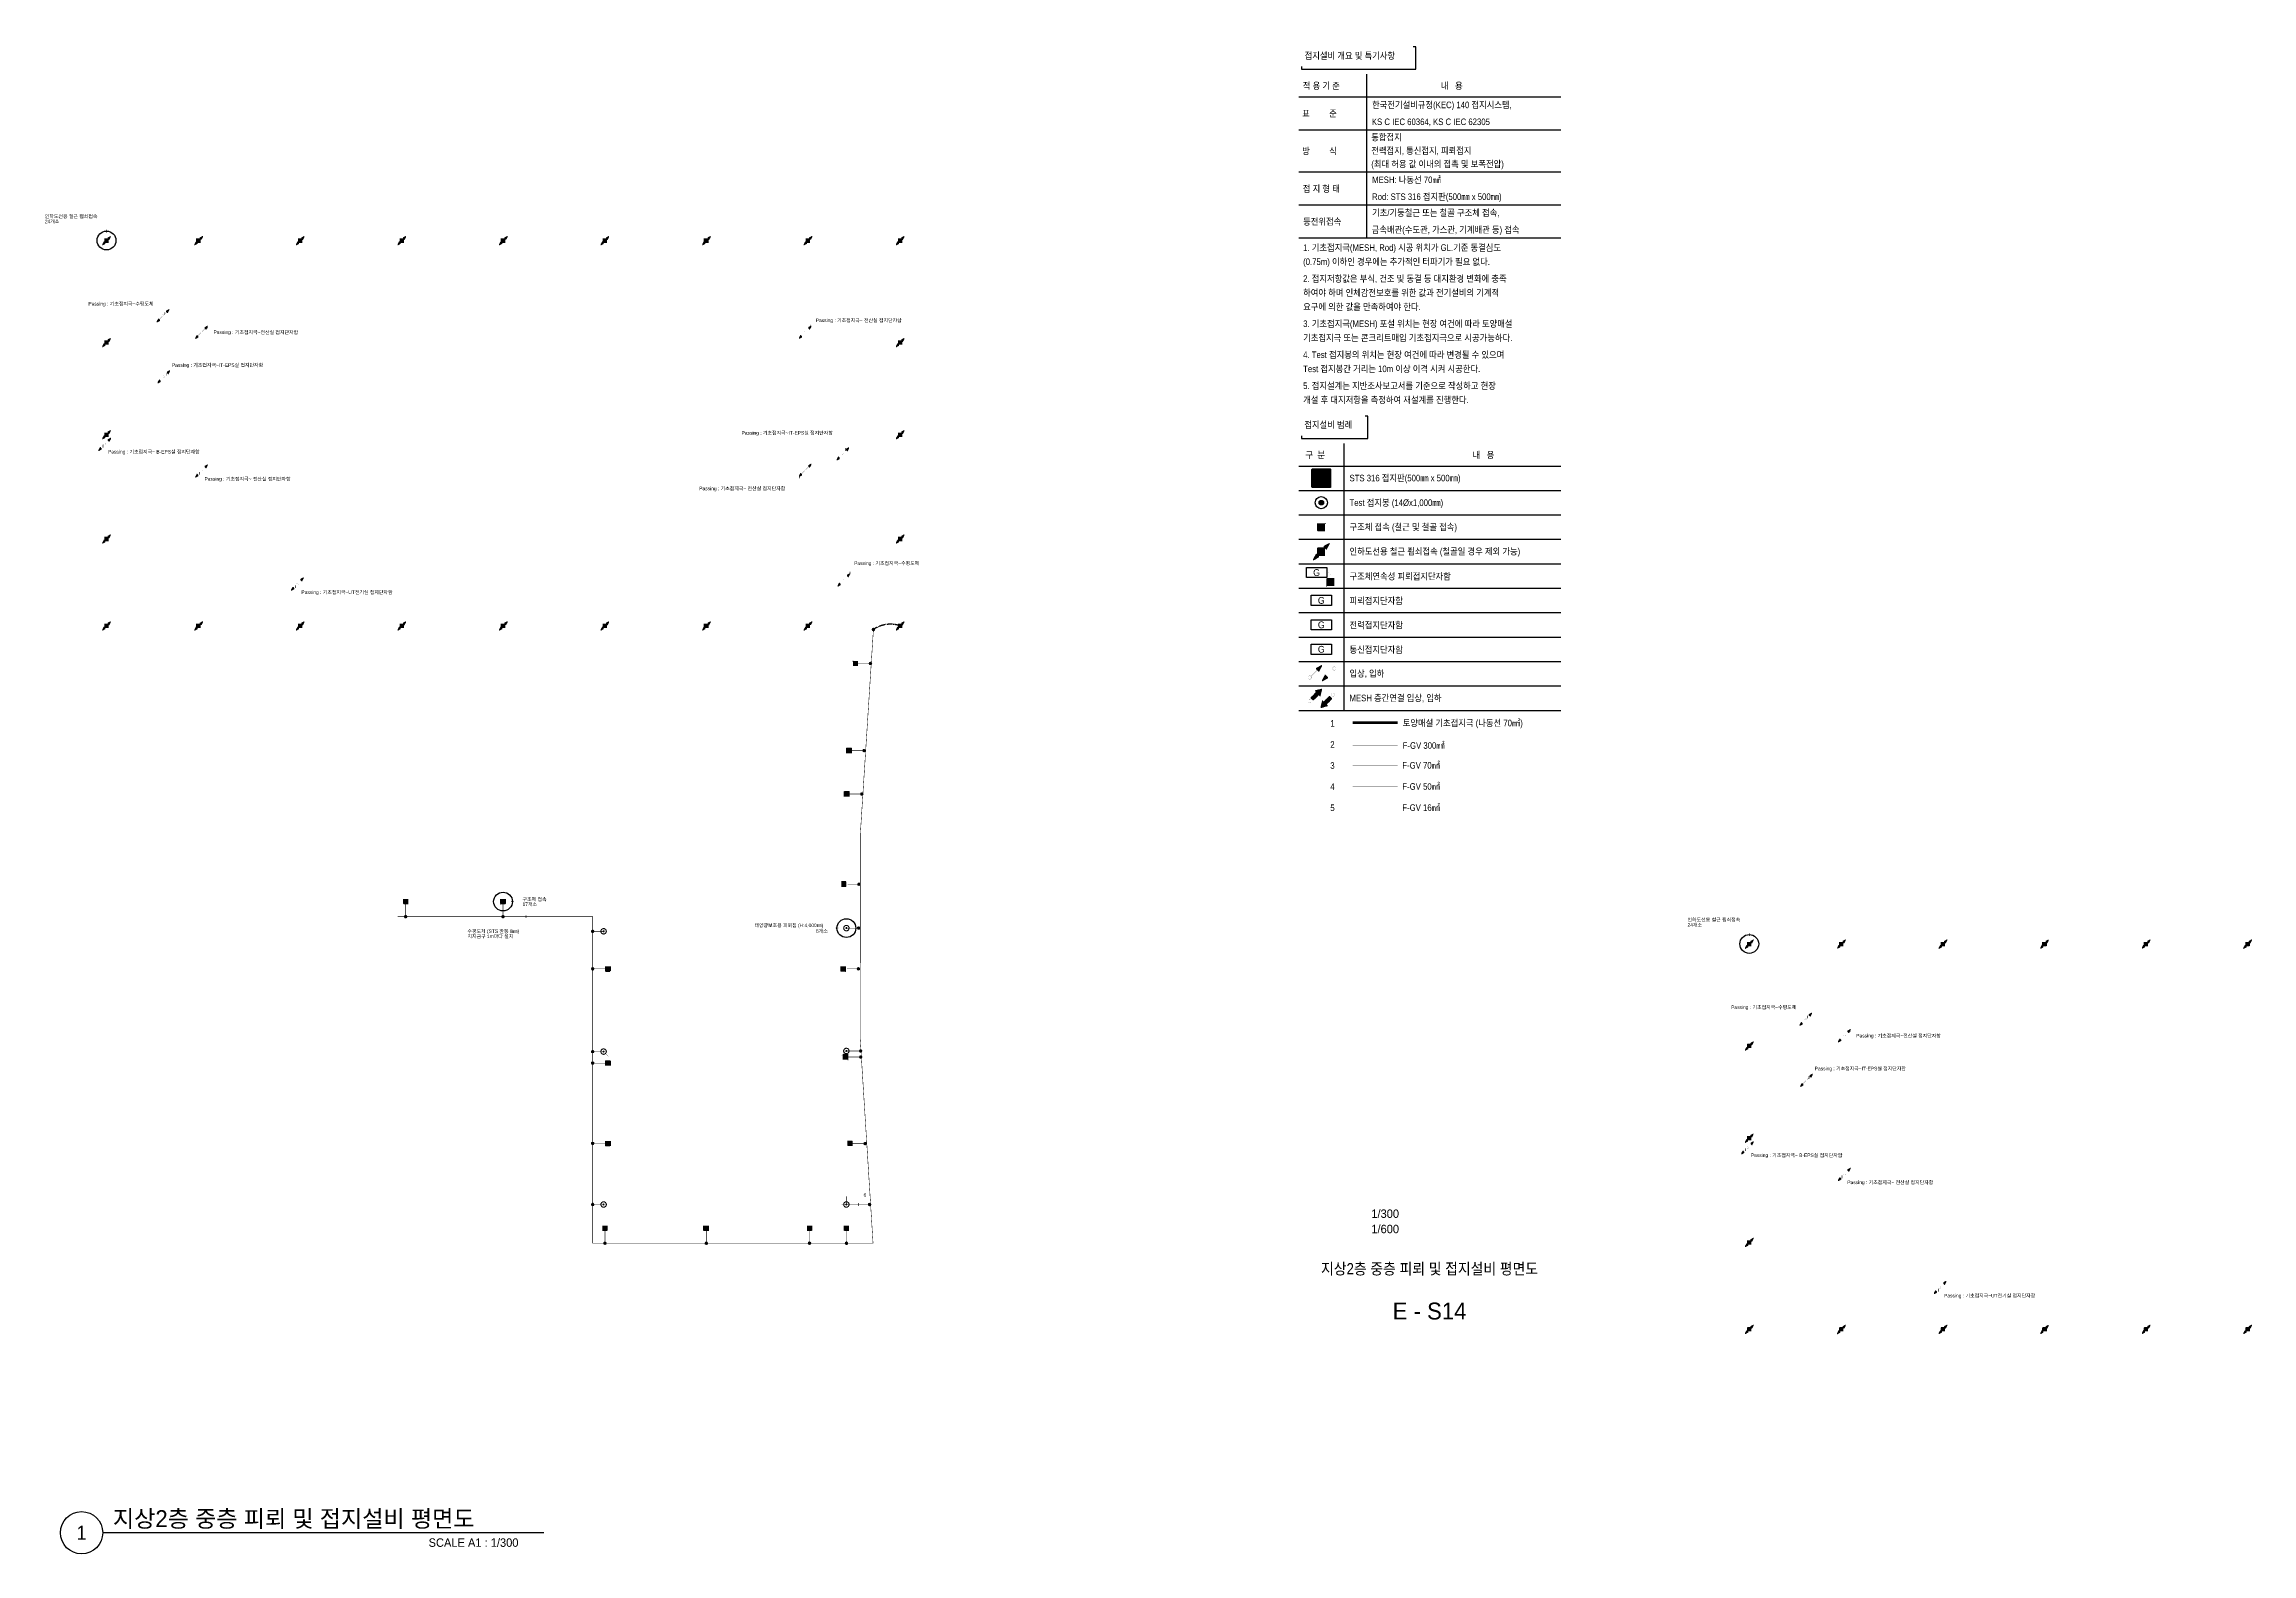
# Model space of a CAD drawing. Header units: millimetres. Extents: x 84495 to 502050, y -708375 to 1238700.
# Drawn here: x 85922 to 320696, y 8850 to 169500 of the extents above; entities that cross this region are included whole.
import ezdxf
from ezdxf.enums import TextEntityAlignment as Align

# ---------------------------------------------------------------- set-up
doc = ezdxf.new("R2010")
doc.units = ezdxf.units.MM
doc.header["$LTSCALE"] = 150
doc.set_wipeout_variables(frame=1)
for name, pattern in [('AM_ISO09W050', [22.5, 12, -1.5, 3, -1.5, 3, -1.5]), ('C2', [18.5, 13.5, -2, 1, -2]), ('HID', [2.3, 1.5, -0.8]), ('HIDDEN', [0.375, 0.25, -0.125])]:
    doc.linetypes.add(name, pattern=pattern)
doc.layers.get('0').update_dxf_attribs({"lineweight": 0})
for name, color, linetype in [('------99 Grounding and Lightning', 3, 'Continuous'), ('------99 Grounding and Lightning_Roof', 2, 'Continuous'), ('------99 Grounding_Grounding Terminal Board_E', 3, 'Continuous'), ('------99 Grounding_Grounding Terminal Board_T', 2, 'Continuous'), ('------99 Grounding_Mesh', 6, 'Continuous'), ('-----09 E-WIRE-GV', 2, 'Continuous'), ('-----20 General Symbol', 3, 'Continuous'), ('-----29 Cable Schedule', 1, 'Continuous'), ('-----29 Indicator', 1, 'Continuous'), ('-----30 Text', 2, 'Continuous'), ('-----41 Drawing Title', 2, 'Continuous'), ('-----42 Drawing Number', 2, 'Continuous'), ('-----43 Drawing Scale', 3, 'Continuous')]:
    doc.layers.add(name, color=color, linetype=linetype)
doc.styles.add('ELEC', font='')
doc.styles.get('ELEC').set_extended_font_data('Dotum')
pattern_1 = [(180, (845852.563, 610254.6404), (-1e-14, -6.25), [])]

# ---------------------------------------------------------------- blocks, each defined once
blk = doc.blocks.new('구조체접속')
h = blk.add_hatch()
h.set_pattern_fill('ANGLE', color=1, scale=200)
h.set_pattern_definition([(0, (0, 0), (0, 55), [40, -15]), (90, (0, 0), (-55, 3e-15), [40, -15])])
h.paths.add_polyline_path([(168, 168), (-168, 168), (-168, -168), (168, -168)])
at = {"color": 1}
for p, q in [((166, 168), (168, 166)), ((-168, -166), (-166, -168))]:
    blk.add_line(p, q, dxfattribs=at)
at = {"color": 1, "const_width": 2}
blk.add_lwpolyline([(168, 168), (-168, 168), (-168, -168), (168, -168)], close=True, dxfattribs=at)
blk = doc.blocks.new("'인하도선용 수직철근 또는 철골")
h = blk.add_hatch()
h.set_pattern_fill('ANSI31', color=256, scale=50, angle=135)
h.set_pattern_definition(pattern_1)
h.paths.add_polyline_path([(291, 293), (180, 89), (88, 181)])
h = blk.add_hatch()
h.set_pattern_fill('ANSI31', color=256, scale=50, angle=135)
h.set_pattern_definition(pattern_1)
h.paths.add_polyline_path([(-291, -293), (-180, -89), (-88, -181)])
at = {"const_width": 3.93}
for points in [[(293, 293), (181, 88), (88, 181), (293, 293)], [(-293, -293), (-181, -88), (-88, -181), (-293, -293)]]:
    blk.add_lwpolyline(points, dxfattribs=at)
at = {"xscale": 0.8, "yscale": 0.8, "zscale": 0.8}
blk.add_blockref('구조체접속', (0, 0), dxfattribs=at)
blk = doc.blocks.new('입상입하1')
h = blk.add_hatch()
h.set_pattern_fill('ANSI31', color=256, scale=50, angle=135)
h.set_pattern_definition([(180, (845993.8846, 610394.13), (-1e-14, -6.25), [])])
h.paths.add_polyline_path([(432, 432), (321, 228), (229, 321)])
at = {"const_width": 3.93}
blk.add_lwpolyline([(0, 61, -1), (0, -61, -1), (0, 61)], format="xyb", dxfattribs=at)
for points in [[(43, 43), (275, 275)], [(434, 433), (322, 227), (229, 321), (434, 433)]]:
    blk.add_lwpolyline(points, dxfattribs=at)
blk = doc.blocks.new('접속점 (본딩)')
h = blk.add_hatch(color=256)
h.dxf.hatch_style = 1
h.paths.add_polyline_path([(125, 0, 1), (-125, 0, 1)])
at = {"const_width": 2}
for points in [[(125, 0, 1), (-125, 0)], [(125, 0, -1), (-125, 0)]]:
    blk.add_lwpolyline(points, format="xyb", dxfattribs=at)
blk = doc.blocks.new('피뢰침')
h = blk.add_hatch(color=256)
h.dxf.hatch_style = 1
h.paths.add_polyline_path([(-231, 0, 1), (231, 0, 1)])
h.paths.add_polyline_path([(155, 0, -1), (-155, 0, -1)], flags=16)
h.paths.add_polyline_path([(74, 0, -1), (-74, 0, -1)], flags=0)
h = blk.add_hatch(color=256)
h.dxf.hatch_style = 1
h.paths.add_polyline_path([(74, 0, 1), (-74, 0, 1)])
at = {"const_width": 2}
for points in [[(231, 0, 1), (-231, 0)], [(-231, 0, 1), (231, 0)], [(155, 0, 1), (-155, 0)], [(-155, 0, 1), (155, 0)], [(74, 0, 1), (-74, 0)], [(-74, 0, 1), (74, 0)]]:
    blk.add_lwpolyline(points, format="xyb", dxfattribs=at)
for points in [[(0, 231), (0, 461)], [(-163, -163), (-326, -326)], [(163, -163), (326, -326)]]:
    blk.add_lwpolyline(points, dxfattribs=at)
blk = doc.blocks.new('STS 316 접지판')
blk.add_wipeout([(-254, -276), (-270, -270), (-276, -254), (-276, 254), (-270, 270), (-254, 276), (254, 276), (270, 270), (276, 254), (276, -254), (270, -270), (254, -276)])
h = blk.add_hatch(color=256)
h.dxf.hatch_style = 1
h.set_gradient(color1=(132, 132, 132), color2=(214, 214, 214), tint=1, name='SPHERICAL')
edge = h.paths.add_edge_path()
edge.add_line((-254, 276), (254, 276))
edge.add_arc((254, 254), 22.1, 0, 90, ccw=False)
edge.add_line((276, 254), (276, -254))
edge.add_arc((254, -254), 22.1, 270, 360, ccw=False)
edge.add_line((254, -276), (-254, -276))
edge.add_arc((-254, -254), 22.1, 180, 270, ccw=False)
edge.add_line((-276, -254), (-276, 254))
edge.add_arc((-254, 254), 22.1, 90, 180, ccw=False)
h.paths.add_polyline_path([(-169, 221), (169, 221, -0.668179), (173, 212), (-165, 212, -1.496606)], flags=16)
h.paths.add_polyline_path([(221, 169), (221, -169, -0.668179), (212, -173), (212, 165, -1.496606)], flags=16)
h.paths.add_polyline_path([(-173, -212), (165, -212, -1.496606), (169, -221), (-169, -221, -0.668179)], flags=16)
h.paths.add_polyline_path([(-221, 169, 0.022626), (-52, 0, 1.473564), (-43, 4, 0.045564)], flags=16)
h = blk.add_hatch(color=256)
h.set_gradient(color1=(255, 255, 255), tint=1, name='SPHERICAL')
edge = h.paths.add_edge_path()
edge.add_arc((-232, 232), 22.1, 0, 360)
edge = h.paths.add_edge_path()
edge.add_arc((-78, 249), 16.6, 0, 360)
edge = h.paths.add_edge_path()
edge.add_arc((78, 249), 16.6, 0, 360)
edge = h.paths.add_edge_path()
edge.add_arc((232, 232), 22.1, 0, 360)
edge = h.paths.add_edge_path()
edge.add_arc((249, -77), 16.6, 0, 360)
edge = h.paths.add_edge_path()
edge.add_arc((249, 77), 16.6, 0, 360)
edge = h.paths.add_edge_path()
edge.add_arc((-78, -249), 16.6, 0, 360)
edge = h.paths.add_edge_path()
edge.add_arc((78, -249), 16.6, 0, 360)
edge = h.paths.add_edge_path()
edge.add_arc((232, -232), 22.1, 0, 360)
edge = h.paths.add_edge_path()
edge.add_arc((-232, -232), 22.1, 0, 360)
edge = h.paths.add_edge_path()
edge.add_arc((-249, -77), 16.6, 0, 360)
edge = h.paths.add_edge_path()
edge.add_arc((-249, 77), 16.6, 0, 360)
edge = h.paths.add_edge_path()
edge.add_arc((0, 0), 22.1, 0, 360)
h = blk.add_hatch(color=256)
h.set_gradient(color1=(255, 255, 255), tint=1, name='SPHERICAL')
edge = h.paths.add_edge_path()
edge.add_arc((-249, -77), 16.6, 0, 360)
edge = h.paths.add_edge_path()
edge.add_arc((-249, 77), 16.6, 0, 360)
edge = h.paths.add_edge_path()
edge.add_arc((-232, 232), 22.1, 0, 360)
edge = h.paths.add_edge_path()
edge.add_arc((-78, 249), 16.6, 0, 360)
edge = h.paths.add_edge_path()
edge.add_arc((78, 249), 16.6, 0, 360)
edge = h.paths.add_edge_path()
edge.add_arc((0, 0), 22.1, 0, 360)
edge = h.paths.add_edge_path()
edge.add_arc((232, 232), 22.1, 0, 360)
h = blk.add_hatch(color=256)
h.set_gradient(color1=(132, 132, 132), one_color=1, tint=1, name='SPHERICAL')
edge = h.paths.add_edge_path()
edge.add_arc((0, 0), 22.1, 0, 360)
for points in [[(-254, 276), (254, 276, -0.414214), (276, 254), (276, -254, -0.414214), (254, -276), (-254, -276, -0.414214), (-276, -254), (-276, 254, -0.414214), (-254, 276, 0.033225)], [(-221, -169), (-221, 169, -0.668179), (-212, 173), (-43, 4, -0.414214), (-43, -4), (-212, -173, -0.668179), (-221, -169, -0.016281)], [(-169, 221), (169, 221, -0.668179), (173, 212), (4, 43, -0.414214), (-4, 43), (-173, 212, -0.668179), (-169, 221, -0.016281)], [(221, -169), (221, 169, 0.668179), (212, 173), (43, 4, 0.414214), (43, -4), (212, -173, 0.668179), (221, -169, 0.016281)], [(-169, -221), (169, -221, 0.668179), (173, -212), (4, -43, 0.414214), (-4, -43), (-173, -212, 0.668179), (-169, -221, 0.016281)]]:
    blk.add_lwpolyline(points, format="xyb")
for centre, radius in [((-249, 77), 16.6), ((-232, 232), 22.1), ((-78, 249), 16.6), ((0, 0), 22.1), ((78, 249), 16.6), ((232, 232), 22.1), ((249, 77), 16.6), ((-249, -77), 16.6), ((-232, -232), 22.1), ((-78, -249), 16.6), ((78, -249), 16.6), ((232, -232), 22.1), ((249, -77), 16.6)]:
    blk.add_circle(centre, radius)
blk = doc.blocks.new('입상입하2')
h = blk.add_hatch()
h.set_pattern_fill('ANSI31', color=256, scale=100, angle=135)
h.set_pattern_definition([(180, (0, 0), (-2e-14, -12.5), [])])
h.paths.add_polyline_path([(326, 242), (377, 192), (433, 433), (192, 377), (242, 326), (39, 124), (124, 39)])
at = {"const_width": 3.93}
blk.add_lwpolyline([(0, 61, -1), (0, -61, -1), (0, 61)], format="xyb", dxfattribs=at)
blk.add_lwpolyline([(377, 192), (326, 242), (124, 39), (39, 124), (242, 326), (192, 377), (433, 433)], close=True, dxfattribs=at)
blk = doc.blocks.new('A$Cbdca0f5f')
at = {"color": 0}
blk.add_lwpolyline([(-360, -360), (-360, 0), (360, 0), (360, -360)], close=True, dxfattribs=at)
at = {"color": 0, "style": 'ELEC'}
blk.add_text('G', height=240, dxfattribs=at).set_placement((0, -180), align=Align.MIDDLE)
blk = doc.blocks.new('구조체연속성 TEST 단자함')
at = {"const_width": 2}
blk.add_lwpolyline([(491, -200), (491, -100, 0.414214), (391, 0), (360, 0)], format="xyb", dxfattribs=at)
at = {"layer": '------99 Grounding_Grounding Terminal Board_E'}
blk.add_blockref('A$Cbdca0f5f', (0, 180), dxfattribs=at)
at = {"xscale": 0.8, "yscale": 0.8, "zscale": 0.8}
blk.add_blockref('구조체접속', (491, -334), dxfattribs=at)
blk = doc.blocks.new('접지봉')
at = {"linetype": 'HID', "ltscale": 200}
h = blk.add_hatch(color=256, dxfattribs=at)
h.dxf.hatch_style = 1
edge = h.paths.add_edge_path()
edge.add_arc((0, 0), 102, 0, 360)
blk.add_circle((0, 0), 271)
blk.add_circle((0, 0), 102, dxfattribs=at)
blk = doc.blocks.new('A13')
blk.add_lwpolyline([(-300, 0), (-300, 300), (300, 300), (300, 0)], close=True)
at = {"style": 'ELEC'}
blk.add_text('G', height=200, dxfattribs=at).set_placement((0, 150), align=Align.MIDDLE)
blk = doc.blocks.new('A$C8673a4d5')
blk.add_wipeout([(-32961, -47990), (-32961, -50363), (-32661, -50363), (-32661, -50663), (-25624, -50663), (-25624, -48290), (-25924, -48290), (-25924, -47990)]).dxf.layer = '-----29 Cable Schedule'
blk.add_wipeout([(-32961, -51192), (-5100, -51192), (-5100, -91305), (-32961, -91305)]).dxf.layer = '-----29 Cable Schedule'
at = {"layer": '-----29 Cable Schedule'}
blk.add_lwpolyline([(-32661, -50363), (-32661, -50663), (-25624, -50663), (-25624, -48290), (-25924, -48290)], dxfattribs=at)
blk.add_wipeout([(-32961, -47990), (-25924, -47990), (-25924, -50363), (-32961, -50363)]).dxf.layer = '-----29 Cable Schedule'
at = {"layer": '-----30 Text', "style": 'ELEC', "width": 0.9}
blk.add_text('접지설비 범례', height=700, dxfattribs=at).set_placement((-32369, -49206), align=Align.MIDDLE_LEFT)
blk.add_wipeout([(-32961, -51193), (-5100, -51193), (-5100, -91306), (-32961, -91306)]).dxf.layer = '-----29 Cable Schedule'
at = {"layer": '-----09 E-WIRE-GV', "color": 6, "linetype": 'AM_ISO09W050', "ltscale": 0.5, "const_width": 300}
blk.add_lwpolyline([(-27238, -80908), (-22438, -80908)], dxfattribs=at)
at = {"layer": '-----09 E-WIRE-GV', "color": 1, "linetype": 'C2', "ltscale": 0.5, "const_width": 30}
blk.add_lwpolyline([(-27238, -83304), (-22438, -83304)], dxfattribs=at)
at = {"layer": '-----09 E-WIRE-GV', "color": 3, "linetype": 'C2', "ltscale": 0.5, "const_width": 30}
blk.add_lwpolyline([(-27238, -85417), (-22438, -85417)], dxfattribs=at)
at = {"layer": '-----09 E-WIRE-GV', "color": 4, "linetype": 'C2', "ltscale": 0.5, "const_width": 30}
blk.add_lwpolyline([(-27238, -87664), (-22438, -87664)], dxfattribs=at)
at = {"layer": '-----09 E-WIRE-GV', "color": 2, "linetype": 'C2', "ltscale": 0.5, "const_width": 30}
blk.add_lwpolyline([(-27238, -89912), (-22438, -89912)], dxfattribs=at)
at = {"layer": '-----29 Cable Schedule'}
blk.add_line((-28161, -51193), (-28161, -79593), dxfattribs=at)
for points in [[(-32961, -53593), (-5100, -53593)], [(-32961, -56193), (-5100, -56193)], [(-32961, -58793), (-5100, -58793)], [(-32961, -61393), (-5100, -61393)], [(-32961, -63993), (-5100, -63993)], [(-32961, -66593), (-5100, -66593)], [(-32961, -69193), (-5100, -69193)], [(-32961, -71793), (-5100, -71793)], [(-32961, -74393), (-5100, -74393)], [(-32961, -76993), (-5100, -76993)], [(-32961, -79593), (-5100, -79593)]]:
    blk.add_lwpolyline(points, dxfattribs=at)
at = {"layer": '------99 Grounding and Lightning'}
for name, p, xscale, yscale, zscale in [('구조체접속', (-30561, -60093), 2.4, 2.4, 2.4), ("'인하도선용 수직철근 또는 철골", (-30561, -62693), 3, 3, 3), ('구조체연속성 TEST 단자함', (-31062, -64931), 3, 3, 3)]:
    blk.add_blockref(name, p, dxfattribs=dict(at, xscale=xscale, yscale=yscale, zscale=zscale))
at = {"layer": '------99 Grounding_Grounding Terminal Board_E', "xscale": 3, "yscale": 3, "zscale": 3}
for p in [(-30561, -67353), (-30561, -69953)]:
    blk.add_blockref('A$Cbdca0f5f', p, dxfattribs=at)
at = {"layer": '------99 Grounding_Grounding Terminal Board_T', "xscale": 3.6, "yscale": 3.6, "zscale": 3.6}
blk.add_blockref('A13', (-30561, -73633), dxfattribs=at)
at = {"layer": '-----20 General Symbol', "xscale": 3, "yscale": 3, "zscale": 3}
for name, p in [('입상입하1', (-31786, -76095)), ('입상입하2', (-31798, -78616))]:
    blk.add_blockref(name, p, dxfattribs=at)
at = {"layer": '-----20 General Symbol', "xscale": 3, "yscale": 3, "zscale": 3, "rotation": 179.9999999997969}
for name, p in [('입상입하1', (-29184, -75140)), ('입상입하2', (-29324, -77969))]:
    blk.add_blockref(name, p, dxfattribs=at)
at = {"layer": '-----30 Text', "style": 'ELEC', "width": 0.9}
for s, p in [('내   용', (-14473, -52422)), ('STS 316 접지판(500㎜ x 500㎜)', (-27561, -54875)), ('Test 접지봉 (14Øx1,000㎜)', (-27561, -57493)), ('구조체 접속 (철근 및 철골 접속)', (-27561, -60083)), ('인하도선용 철근 죔쇠접속 (철골일 경우 제외 가능)', (-27561, -62683)), ('구조체연속성 피뢰접지단자함', (-27561, -65331)), ('피뢰접지단자함', (-27561, -67931)), ('전력접지단자함', (-27561, -70531)), ('통신접지단자함', (-27561, -73131)), ('입상, 입하', (-27561, -75675)), ('MESH 층간연결 입상, 입하', (-27561, -78275)), ('토양매설 기초접지극 (나동선 70㎟)', (-21904, -80938)), ('F-GV 300㎟ ', (-21904, -83333)), ('F-GV 70㎟', (-21940, -85447)), ('F-GV 50㎟', (-21940, -87694)), ('F-GV 16㎟', (-21940, -89941))]:
    blk.add_text(s, height=700, dxfattribs=at).set_placement(p, align=Align.MIDDLE_LEFT)
blk.add_wipeout([(-32961, -11903), (-5100, -11903), (-5100, -47690), (-32961, -47690)]).dxf.layer = '-----29 Cable Schedule'
at = {"layer": '------99 Grounding_Mesh', "xscale": 3.6, "yscale": 3.6, "zscale": 3.6}
blk.add_blockref('STS 316 접지판', (-30561, -54893), dxfattribs=at)
for points, layer in [([(-32961, -11903), (-5100, -11903), (-5100, -47690), (-32961, -47690)], '-----29 Cable Schedule'), ([(-30090, -83689), (-30090, -82716), (-29247, -82229), (-28404, -82716), (-28404, -83689), (-29247, -84176)], '-----29 Indicator'), ([(-30090, -90431), (-30090, -89457), (-29247, -88970), (-28404, -89457), (-28404, -90431), (-29247, -90917)], '-----29 Indicator')]:
    blk.add_wipeout(points).dxf.layer = layer
at = {"layer": '-----29 Cable Schedule'}
for points in [[(-32961, -14303), (-5100, -14303)], [(-32961, -17803), (-5100, -17803)], [(-32961, -22303), (-5100, -22303)], [(-32961, -25803), (-5100, -25803)], [(-32961, -29303), (-5100, -29303)]]:
    blk.add_lwpolyline(points, dxfattribs=at)
at = {"layer": '------99 Grounding and Lightning', "xscale": 2.4, "yscale": 2.4, "zscale": 2.4}
blk.add_blockref('접지봉', (-30561, -57493), dxfattribs=at)
at = {"layer": '-----30 Text', "style": 'ELEC', "width": 0.9}
for s, p in [('적 용 기 준', (-32525, -13133)), ('내   용', (-17834, -13133)), ('표         준', (-32594, -16073)), ('한국전기설비규정(KEC) 140 접지시스템,', (-25161, -15165)), ('통합접지', (-25245, -18609)), ('KS C IEC 60364, KS C IEC 62305', (-25182, -16965)), ('방         식', (-32594, -20083)), ('전력접지, 통신접지, 피뢰접지 ', (-25245, -20036)), ('(최대 허용 값 이내의 접촉 및 보폭전압)', (-25245, -21462)), ('MESH: 나동선 70㎟', (-25161, -23136)), ('접 지 형 태', (-32525, -24091)), ('Rod: STS 316 접지판(500㎜ x 500㎜)', (-25161, -24936)), ('등전위접속', (-32491, -27583)), ('금속배관(수도관, 가스관, 기계배관 등) 접속', (-25197, -28444)), ('기초/기둥철근 또는 철골 구조체 접속,', (-25161, -26644)), ('1. 기초접지극(MESH, Rod) 시공 위치가 GL.기준 동결심도', (-32491, -30353)), ('(0.75m) 이하인 경우에는 추가적인 터파기가 필요 없다.', (-32491, -31853)), ('하여야 하며 인체감전보호를 위한 값과 전기설비의 기계적 ', (-32491, -35153)), ('2. 접지저항값은 부식, 건조 및 동결 등 대지환경 변화에 충족', (-32491, -33653)), ('요구에 의한 값을 만족하여야 한다.', (-32491, -36653)), ('3. 기초접지극(MESH) 포설 위치는 현장 여건에 따라 토양매설', (-32491, -38453)), ('기초접지극 또는 콘크리트매입 기초접지극으로 시공가능하다.', (-32491, -39953)), ('4. Test 접지봉의 위치는 현장 여건에 따라 변경될 수 있으며', (-32491, -41753)), ('Test 접지봉간 거리는 10m 이상 이격 시켜 시공한다.', (-32491, -43253)), ('5. 접지설계는 지반조사보고서를 기준으로 작성하고 현장 ', (-32491, -45053)), ('개설 후 대지저항을 측정하여 재설계를 진행한다.', (-32491, -46553)), ('구  분', (-32253, -52408))]:
    blk.add_text(s, height=700, dxfattribs=at).set_placement(p, align=Align.MIDDLE_LEFT)
for points, layer in [([(-32961, -8700), (-32961, -11074), (-32661, -11074), (-32661, -11374), (-20506, -11374), (-20506, -9000), (-20806, -9000), (-20806, -8700)], '-----29 Cable Schedule'), ([(-30090, -81442), (-30090, -80468), (-29247, -79982), (-28404, -80468), (-28404, -81442), (-29247, -81929)], '-----29 Indicator'), ([(-30090, -88183), (-30090, -87210), (-29247, -86723), (-28404, -87210), (-28404, -88183), (-29247, -88670)], '-----29 Indicator')]:
    blk.add_wipeout(points).dxf.layer = layer
at = {"layer": '-----29 Cable Schedule'}
blk.add_lwpolyline([(-32661, -11074), (-32661, -11374), (-20506, -11374), (-20506, -9000), (-20806, -9000)], dxfattribs=at)
at = {"layer": '-----30 Text', "style": 'ELEC', "width": 0.9}
for s, p in [('1', (-29603, -80979)), ('5', (-29603, -89960))]:
    blk.add_text(s, height=700, dxfattribs=at).set_placement(p, align=Align.MIDDLE_LEFT)
blk.add_wipeout([(-30090, -85936), (-30090, -84963), (-29247, -84476), (-28404, -84963), (-28404, -85936), (-29247, -86423)]).dxf.layer = '-----29 Indicator'
for s, p in [('2', (-29603, -83226)), ('3', (-29603, -85465)), ('4', (-29603, -87713))]:
    blk.add_text(s, height=700, dxfattribs=at).set_placement(p, align=Align.MIDDLE_LEFT)
blk.add_wipeout([(-32961, -8700), (-20806, -8700), (-20806, -11074), (-32961, -11074)]).dxf.layer = '-----29 Cable Schedule'
at = {"layer": '-----29 Cable Schedule'}
blk.add_lwpolyline([(-25761, -11903), (-25761, -29303)], dxfattribs=at)
at = {"layer": '-----30 Text', "style": 'ELEC', "width": 0.9}
blk.add_text('접지설비 개요 및 특기사항', height=700, dxfattribs=at).set_placement((-32331, -9925), align=Align.MIDDLE_LEFT)

msp = doc.modelspace()

# ---------------------------------------------------------------- linework, layer by layer
at = {"layer": '------99 Grounding and Lightning_Roof', "color": 2, "linetype": 'HIDDEN', "ltscale": 10, "const_width": 50}
msp.add_lwpolyline([(123504, 76655), (144254, 76655), (144254, 41905), (174069, 41905, -0.0474366), (174109, 107215)], format="xyb", dxfattribs=at)
at = {"layer": '-----09 E-WIRE-GV', "color": 4, "linetype": 'C2', "ltscale": 0.1, "const_width": 50}
for points in [[(173790, 103596), (172439, 103596)], [(173118, 94320), (171767, 94320)], [(124373, 76655), (124373, 78006)], [(134719, 76655), (134719, 78006)], [(144254, 71105), (145605, 71105)], [(144254, 61073), (145605, 61073)], [(144254, 52525), (145605, 52525)], [(145559, 41905), (145559, 43256)], [(156341, 41905), (156341, 43256)], [(167319, 41905), (167319, 43256)], [(171243, 41905), (171243, 43256)]]:
    msp.add_lwpolyline(points, dxfattribs=at)
at = {"layer": '-----09 E-WIRE-GV', "color": 4, "linetype": 'C2', "ltscale": 0.1, "const_width": 50, "elevation": 0}
for points in [[(172873, 89705), (171522, 89705)], [(172577, 80105), (171377, 80105)], [(172512, 71105), (171312, 71105)], [(172758, 61717), (171407, 61717)], [(173224, 52505), (171873, 52505)]]:
    msp.add_lwpolyline(points, dxfattribs=at)
at = {"layer": '-----09 E-WIRE-GV', "color": 4, "linetype": 'C2', "ltscale": 0.3, "const_width": 50, "elevation": 45079}
for points in [[(171234, 75437), (172541, 75437)], [(145414, 75097), (144254, 75097)], [(145414, 62297), (144254, 62297)], [(171234, 62365), (172748, 62365)], [(145414, 46025), (144254, 46025)], [(171234, 46025), (173705, 46025)]]:
    msp.add_lwpolyline(points, dxfattribs=at)
at = {"layer": '-----09 E-WIRE-GV', "linetype": 'C2', "const_width": 50, "elevation": 45079}
msp.add_lwpolyline([(170734, 46025), (171234, 46025), (171234, 46912)], dxfattribs=at)
at = {"layer": '-----09 E-WIRE-GV', "color": 4, "linetype": 'C2', "ltscale": 0.3}
msp.add_arc((175929, 104523), 3249, 71.68512, 124.08414, dxfattribs=at)
at = {"layer": '-----29 Indicator', "elevation": 0}
for points in [[(98339, 141844, 0, 0, 0), (98723, 141844, 0, 0, 0), (98723, 140981, 64.2, 64.2, 0), (98723, 140681, 0, 0, 0)], [(273035, 66989, 0, 0, 0), (273420, 66989, 0, 0, 0), (273420, 66126, 64.2, 64.2, 0), (273420, 65826, 0, 0, 0)]]:
    msp.add_lwpolyline(points, format="xyseb", dxfattribs=at)
at = {"layer": '-----29 Indicator'}
msp.add_circle((134719, 78258), 1000, dxfattribs=at)
at = {"layer": '-----41 Drawing Title', "color": 7}
msp.add_line((139047, 11100), (92153, 11100), dxfattribs=at)
msp.add_circle((89903, 11100), 2250, dxfattribs=at)

# ---------------------------------------------------------------- block references
at = {"layer": '------99 Grounding and Lightning', "xscale": 1.5, "yscale": 1.5, "zscale": 1.5}
for name, p in [("'인하도선용 수직철근 또는 철골", (92557, 148602)), ("'인하도선용 수직철근 또는 철골", (102354, 148605)), ("'인하도선용 수직철근 또는 철골", (113154, 148605)), ("'인하도선용 수직철근 또는 철골", (123954, 148605)), ("'인하도선용 수직철근 또는 철골", (134754, 148605)), ("'인하도선용 수직철근 또는 철골", (145554, 148605)), ("'인하도선용 수직철근 또는 철골", (156354, 148605)), ("'인하도선용 수직철근 또는 철골", (167154, 148605)), ("'인하도선용 수직철근 또는 철골", (176950, 148602)), ("'인하도선용 수직철근 또는 철골", (92557, 137758)), ("'인하도선용 수직철근 또는 철골", (176957, 137758)), ("'인하도선용 수직철근 또는 철골", (92554, 127955)), ("'인하도선용 수직철근 또는 철골", (176954, 127955)), ("'인하도선용 수직철근 또는 철골", (92557, 116858)), ("'인하도선용 수직철근 또는 철골", (176957, 116858)), ("'인하도선용 수직철근 또는 철골", (92557, 107608)), ("'인하도선용 수직철근 또는 철골", (102354, 107605)), ("'인하도선용 수직철근 또는 철골", (113154, 107608)), ("'인하도선용 수직철근 또는 철골", (123954, 107608)), ("'인하도선용 수직철근 또는 철골", (134754, 107608)), ("'인하도선용 수직철근 또는 철골", (145554, 107608)), ("'인하도선용 수직철근 또는 철골", (156354, 107605)), ("'인하도선용 수직철근 또는 철골", (167154, 107605)), ("'인하도선용 수직철근 또는 철골", (176950, 107608)), ('구조체접속', (124373, 78258)), ('구조체접속', (134719, 78258)), ('접속점 (본딩)', (124373, 76655)), ('접속점 (본딩)', (134719, 76655)), ('피뢰침', (145414, 75097, 45079)), ("'인하도선용 수직철근 또는 철골", (267253, 73747)), ("'인하도선용 수직철근 또는 철골", (277050, 73750)), ("'인하도선용 수직철근 또는 철골", (287850, 73750)), ("'인하도선용 수직철근 또는 철골", (298650, 73750)), ("'인하도선용 수직철근 또는 철골", (309450, 73750)), ("'인하도선용 수직철근 또는 철골", (320250, 73750)), ('피뢰침', (145414, 62297, 45079)), ('피뢰침', (171234, 62365, 45079)), ("'인하도선용 수직철근 또는 철골", (267253, 62903)), ("'인하도선용 수직철근 또는 철골", (267250, 53100)), ('피뢰침', (145414, 46025, 45079)), ('피뢰침', (171234, 46025, 45079)), ('구조체접속', (145559, 43508)), ('구조체접속', (156341, 43508)), ('구조체접속', (167319, 43508)), ('구조체접속', (171243, 43508)), ("'인하도선용 수직철근 또는 철골", (267253, 42003)), ('접속점 (본딩)', (145559, 41905)), ('접속점 (본딩)', (156341, 41905)), ('접속점 (본딩)', (167319, 41905)), ('접속점 (본딩)', (171243, 41905)), ("'인하도선용 수직철근 또는 철골", (267253, 32753)), ("'인하도선용 수직철근 또는 철골", (277050, 32750)), ("'인하도선용 수직철근 또는 철골", (287850, 32753)), ("'인하도선용 수직철근 또는 철골", (298650, 32753)), ("'인하도선용 수직철근 또는 철골", (309450, 32753)), ("'인하도선용 수직철근 또는 철골", (320250, 32753))]:
    msp.add_blockref(name, p, dxfattribs=at)
for name, p, rotation in [('접속점 (본딩)', (174109, 107215), 89.99999999999999), ('구조체접속', (172187, 103596), 89.99999999999999), ('접속점 (본딩)', (173790, 103596), 89.99999999999999), ('구조체접속', (171515, 94320), 89.99999999999999), ('접속점 (본딩)', (173118, 94320), 89.99999999999999), ('구조체접속', (171270, 89705), 89.99999999999999), ('접속점 (본딩)', (172873, 89705), 89.99999999999999), ('구조체접속', (170974, 80105), 89.99999999999999), ('접속점 (본딩)', (172577, 80105), 89.99999999999999), ('접속점 (본딩)', (144254, 75097, 45079), 270), ('접속점 (본딩)', (172541, 75437, 45079), 270), ('접속점 (본딩)', (144254, 71105), 270), ('구조체접속', (145857, 71105), 270), ('구조체접속', (170909, 71105), 89.99999999999999), ('접속점 (본딩)', (172512, 71105), 89.99999999999999), ('접속점 (본딩)', (144254, 62297, 45079), 270), ('접속점 (본딩)', (144254, 61073), 270), ('구조체접속', (145857, 61073), 270), ('구조체접속', (171155, 61717), 89.99999999999999), ('접속점 (본딩)', (172748, 62365, 45079), 270), ('접속점 (본딩)', (172758, 61717), 89.99999999999999), ('접속점 (본딩)', (144254, 52525), 270), ('구조체접속', (145857, 52525), 270), ('구조체접속', (171621, 52505), 89.99999999999999), ('접속점 (본딩)', (173224, 52505), 89.99999999999999), ('접속점 (본딩)', (144254, 46025, 45079), 270), ('접속점 (본딩)', (173705, 46025, 45079), 270)]:
    msp.add_blockref(name, p, dxfattribs=dict(at, rotation=rotation))
at = {"layer": '------99 Grounding and Lightning', "linetype": 'C2', "ltscale": 0.3, "xscale": 1.5, "yscale": 1.5, "zscale": 1.5}
msp.add_blockref('피뢰침', (171234, 75437), dxfattribs=at)
at = {"layer": '-----20 General Symbol', "xscale": 1.5, "yscale": 1.5, "zscale": 1.5}
for p in [(98557, 140602), (102662, 138855), (166846, 138855), (98646, 134116), (92362, 126925), (102662, 124097), (166846, 124163), (170862, 125915), (112849, 112062), (170957, 112502), (273253, 65747), (277358, 64000), (273342, 59261), (267058, 52070), (277358, 49242), (287545, 37207)]:
    msp.add_blockref('입상입하1', p, dxfattribs=at)
at = {"layer": '-----20 General Symbol', "xscale": 1.5, "yscale": 1.5, "zscale": 1.5, "rotation": 180}
for p in [(98557, 140602), (102662, 138855), (166846, 138855), (98646, 134116), (92362, 126925), (170862, 125915), (102662, 124097), (166846, 124163), (112849, 112062), (170957, 112499), (273253, 65747), (277358, 64000), (273342, 59261), (267058, 52070), (277358, 49242), (287545, 37207)]:
    msp.add_blockref('입상입하1', p, dxfattribs=at)
at = {"layer": '-----29 Cable Schedule'}
msp.add_blockref('A$C8673a4d5', (252300, 178200), dxfattribs=at)

# ---------------------------------------------------------------- texts
at = {"layer": '-----41 Drawing Title', "style": 'ELEC', "width": 0.9}
msp.add_text('지상2층 중층 피뢰 및 접지설비 평면도', height=1200, dxfattribs=at).set_placement((233250, 39190), align=Align.MIDDLE_CENTER)
at = {"layer": '-----41 Drawing Title', "color": 7, "style": 'ELEC'}
msp.add_text('1', height=1500, dxfattribs=at).set_placement((89903, 11100), align=Align.MIDDLE)
at = {"layer": '-----41 Drawing Title', "color": 2, "style": 'ELEC'}
msp.add_text('지상2층 중층 피뢰 및 접지설비 평면도', height=1800, dxfattribs=at).set_placement((93233, 11700))
at = {"layer": '-----41 Drawing Title', "style": 'ELEC'}
msp.add_text('SCALE A1 : 1/300', height=900, dxfattribs=at).set_placement((136362, 9600), align=Align.RIGHT)
at = {"layer": '-----42 Drawing Number', "style": 'ELEC'}
msp.add_text('E - S14', height=1800, dxfattribs=at).set_placement((233250, 34690), align=Align.MIDDLE_CENTER)
at = {"layer": '-----43 Drawing Scale', "style": 'ELEC'}
for s, p in [('1/300', (227060, 44600)), ('1/600', (227060, 42970))]:
    msp.add_text(s, height=900, dxfattribs=at).set_placement(p)

# ---------------------------------------------------------------- wipeouts: each hides what was drawn before it
for points in [[(85922, 151547), (92172, 151547), (92172, 150297), (85922, 150297)], [(159967, 128518), (170670, 128518), (170670, 127768), (159967, 127768)], [(260619, 76692), (266869, 76692), (266869, 75442), (260619, 75442)]]:
    msp.add_wipeout(points).dxf.layer = '-----29 Indicator'

# ---------------------------------------------------------------- next in the draw order: linework, layer by layer
at = {"layer": '-----29 Indicator', "elevation": 0}
msp.add_lwpolyline([(92172, 150909, 0, 0, 0), (92557, 150909, 0, 0, 0), (92557, 149752, 64.2, 64.2, 0), (92557, 149452, 0, 0, 0)], format="xyseb", dxfattribs=at)
at = {"layer": '-----29 Indicator'}
for points in [[(170670, 128143, 0, 0, 0), (171159, 128143, 0, 0, 0), (171159, 126511, 64.2, 64.2, 0), (171159, 126210, 0, 0, 0)], [(266869, 76054, 0, 0, 0), (267253, 76054, 0, 0, 0), (267253, 74897, 64.2, 64.2, 0), (267253, 74597, 0, 0, 0)]]:
    msp.add_lwpolyline(points, format="xyseb", dxfattribs=at)
for centre in [(92557, 148602), (267253, 73747)]:
    msp.add_circle(centre, 1000, dxfattribs=at)

# ---------------------------------------------------------------- next in the draw order: texts
at = {"layer": '-----30 Text', "style": 'ELEC'}
for s, p in [('24개소', (85990, 150627)), ('인하도선용 철근 죔쇠접속', (85990, 151185)), ('Passing : 기초접지극~IT-EPS실 접지단자함', (160090, 128136)), ('24개소', (260686, 75772)), ('인하도선용 철근 죔쇠접속', (260686, 76330))]:
    msp.add_text(s, height=375, dxfattribs=at).set_placement(p, align=Align.MIDDLE_LEFT)

# ---------------------------------------------------------------- next in the draw order: wipeouts: each hides what was drawn before it
for points in [[(90565, 142219), (98339, 142219), (98339, 141469), (90565, 141469)], [(103774, 139226), (113835, 139226), (113835, 138476), (103774, 138476)], [(167909, 140471), (178132, 140471), (178132, 139721), (167909, 139721)], [(99389, 135730), (110092, 135730), (110092, 134980), (99389, 134980)], [(92659, 126488), (103362, 126488), (103362, 125738), (92659, 125738)], [(102915, 123599), (113137, 123599), (113137, 122849), (102915, 122849)], [(155528, 122580), (165751, 122580), (165751, 121830), (155528, 121830)], [(171993, 114618), (179717, 114618), (179717, 113868), (171993, 113868)], [(113158, 111543), (123863, 111543), (123863, 110793), (113158, 110793)], [(136732, 78825), (139644, 78825), (139644, 77691), (136732, 77691)], [(130861, 75449), (136785, 75449), (136785, 74262), (130861, 74262)], [(169427, 76081), (161315, 76081), (161315, 74794), (169427, 74794)], [(265262, 67364), (273035, 67364), (273035, 66614), (265262, 66614)], [(278471, 64371), (288531, 64371), (288531, 63621), (278471, 63621)], [(274085, 60875), (284788, 60875), (284788, 60125), (274085, 60125)], [(267356, 51633), (278059, 51633), (278059, 50883), (267356, 50883)], [(277611, 48744), (287834, 48744), (287834, 47994), (277611, 47994)], [(287855, 36688), (298559, 36688), (298559, 35938), (287855, 35938)]]:
    msp.add_wipeout(points).dxf.layer = '-----29 Indicator'
msp.add_wipeout([(172861, 46840), (172861, 47245), (173213, 47448), (173564, 47245), (173564, 46840), (173213, 46637)]).translate(0, 0, 45079).dxf.layer = '-----29 Indicator'

# ---------------------------------------------------------------- next in the draw order: linework, layer by layer
at = {"layer": '-----29 Indicator'}
for points, elevation in [([(103774, 138851, 0, 0, 0), (103286, 138851, 0, 0, 0), (103286, 139243, 64.2, 64.2, 0), (103286, 139543, 0, 0, 0)], 0), ([(171993, 114243, 0, 0, 0), (171609, 114243, 0, 0, 0), (171609, 113380, 64.2, 64.2, 0), (171609, 113079, 0, 0, 0)], 0), ([(278471, 63996, 0, 0, 0), (277982, 63996, 0, 0, 0), (277982, 64388, 64.2, 64.2, 0), (277982, 64688, 0, 0, 0)], 0), ([(274085, 60500, 0, 0, 0), (273596, 60500, 0, 0, 0), (273596, 59684, 64.2, 64.2, 0), (273596, 59383, 0, 0, 0)], 0), ([(267356, 51258, 0, 0, 0), (266867, 51258, 0, 0, 0), (266867, 51707, 64.2, 64.2, 0), (266867, 52008, 0, 0, 0)], 0), ([(172861, 47042, 0, 0, 0), (172509, 47042, 0, 0, 0), (172509, 46179, 64.2, 64.2, 0), (172509, 45879, 0, 0, 0)], 45079), ([(277611, 48369, 0, 0, 0), (277122, 48369, 0, 0, 0), (277122, 48819, 64.2, 64.2, 0), (277122, 49119, 0, 0, 0)], 0), ([(287855, 36313, 0, 0, 0), (287366, 36313, 0, 0, 0), (287366, 36763, 64.2, 64.2, 0), (287366, 37063, 0, 0, 0)], 0)]:
    msp.add_lwpolyline(points, format="xyseb", dxfattribs=dict(at, elevation=elevation))
for points in [[(167909, 140096, 0, 0, 0), (167420, 140096, 0, 0, 0), (167420, 139646, 64.2, 64.2, 0), (167420, 139346, 0, 0, 0)], [(99389, 135355, 0, 0, 0), (98900, 135355, 0, 0, 0), (98900, 134539, 64.2, 64.2, 0), (98900, 134238, 0, 0, 0)], [(92659, 126113, 0, 0, 0), (92170, 126113, 0, 0, 0), (92170, 126562, 64.2, 64.2, 0), (92170, 126863, 0, 0, 0)], [(102915, 123224, 0, 0, 0), (102426, 123224, 0, 0, 0), (102426, 123674, 64.2, 64.2, 0), (102426, 123974, 0, 0, 0)], [(165751, 122205, 0, 0, 0), (166240, 122205, 0, 0, 0), (166240, 123308, 64.2, 64.2, 0), (166240, 123609, 0, 0, 0)], [(113158, 111168, 0, 0, 0), (112669, 111168, 0, 0, 0), (112669, 111618, 64.2, 64.2, 0), (112669, 111918, 0, 0, 0)], [(136732, 78258, 0, 0, 0), (135869, 78258, 64.2, 64.2, 0), (135568, 78258, 0, 0, 0)], [(136785, 74856, 0, 0, 0), (137170, 74856, 0, 0, 0), (137170, 76505, 64.2, 64.2, 0), (137170, 76805, 0, 0, 0)], [(169427, 75437, 0, 0, 0), (170083, 75437, 64.2, 64.2, 0), (170384, 75437, 0, 0, 0)]]:
    msp.add_lwpolyline(points, format="xyseb", dxfattribs=at)
msp.add_circle((171234, 75437), 1000, dxfattribs=at)

# ---------------------------------------------------------------- next in the draw order: texts
at = {"layer": '-----30 Text', "style": 'ELEC'}
for s, p in [('Passing : 기초접지극~수평도체', (90627, 141872)), ('Passing : 기초접지극~전산실 접지단자함', (103933, 138843)), ('Passing : 기초접지극~ 전산실 접지단자함', (167973, 140108)), ('Passing : 기초접지극~IT-EPS실 접지단자함', (99511, 135348)), ('Passing : 기초접지극~ B-EPS실 접지단자함', (92723, 126125)), ('Passing : 기초접지극~ 전산실 접지단자함', (102978, 123236)), ('Passing : 기초접지극~ 전산실 접지단자함', (155592, 122217)), ('Passing : 기초접지극~수평도체', (172055, 114270)), ('Passing : 기초접지극~UT전기실 접지단자함', (113276, 111180)), ('구조체 접속 ', (136795, 78513, 0)), ('17개소', (136795, 77979, 0)), ('수평도체 (STS 환봉 8㎜)', (130941, 75109)), ('태양광보호용 피뢰침 (H:4,000㎜)', (161455, 75730)), ('6개소', (168001, 75125)), ('지지금구 1m마다 설치', (130941, 74563)), ('Passing : 기초접지극~수평도체', (265323, 67017)), ('Passing : 기초접지극~전산실 접지단자함', (278629, 63988)), ('Passing : 기초접지극~IT-EPS실 접지단자함', (274208, 60493)), ('Passing : 기초접지극~ B-EPS실 접지단자함', (267419, 51270)), ('6', (173061, 47039, 45079)), ('Passing : 기초접지극~ 전산실 접지단자함', (277675, 48381)), ('Passing : 기초접지극~UT전기실 접지단자함', (287973, 36325))]:
    msp.add_text(s, height=375, dxfattribs=at).set_placement(p, align=Align.MIDDLE_LEFT)

doc.saveas('drawing.dxf')
